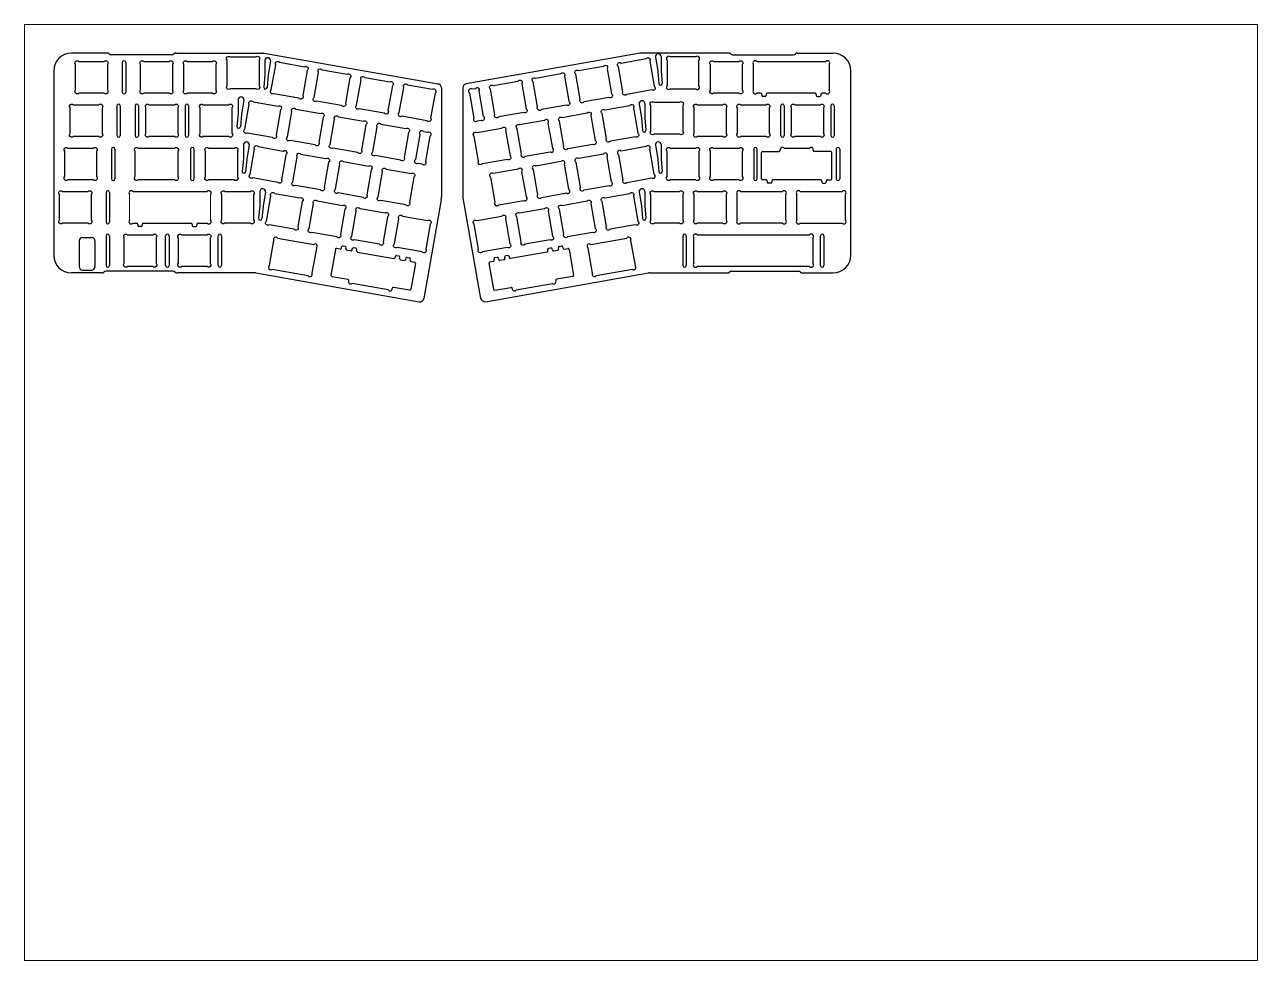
# Paper-space layout '布局2' of a CAD drawing. Header units: millimetres. Extents: x 26 to 231, y 20 to 176.
# The model-space entities are those that its viewports show. They can reach past a viewport. Long polylines and large blocks are cut down to what shows.
import ezdxf

# ---------------------------------------------------------------- set-up
doc = ezdxf.new("R2010")
doc.units = ezdxf.units.MM
doc.layers.add('Visible_Pen_No__7', color=7, linetype='Continuous', lineweight=18)

msp = doc.modelspace()

# ---------------------------------------------------------------- linework, layer by layer
for p, q in [((63.84, 418), (48.25, 418)), ((94.25, 418), (132.68, 418)), ((337.23, 418), (298.82, 418)), ((367.66, 418), (383.25, 418)), ((92.34, 417.3), (65.76, 417.3)), ((70.63, 413.9), (70.63, 400.82)), ((72.13, 413.9), (72.13, 400.82)), ((133.35, 414.84), (133.3, 408.53)), ((135.84, 414.63), (134.79, 408.4)), ((305.09, 416.29), (306.14, 410.06)), ((307.58, 416.51), (307.63, 410.19)), ((339.16, 417.3), (365.73, 417.3)), ((40.45, 410.2), (40.45, 329.16)), ((133.3, 408.53), (132.82, 403.01)), ((134.79, 408.4), (134.31, 402.88)), ((306.14, 410.06), (306.62, 404.54)), ((307.63, 410.19), (308.11, 404.67)), ((391.05, 329.16), (391.05, 410.2)), ((225.99, 402.34), (224.45, 402.07)), ((121.59, 397.57), (121.53, 391.26)), ((124.08, 397.36), (123.03, 391.13)), ((223.3, 400.43), (225.24, 389.43)), ((229.57, 390.19), (227.63, 401.2)), ((300.42, 395.9), (300.47, 389.59)), ((68.25, 394.85), (68.25, 381.77)), ((69.75, 394.85), (69.75, 381.77)), ((76.28, 394.85), (76.28, 381.77)), ((77.78, 394.85), (77.78, 381.77)), ((98.31, 394.85), (98.31, 381.77)), ((99.81, 394.85), (99.81, 381.77)), ((121.53, 391.26), (121.05, 385.74)), ((123.03, 391.13), (122.55, 385.61)), ((297.93, 395.68), (298.98, 389.46)), ((360.26, 381.77), (360.26, 394.85)), ((361.76, 394.85), (361.76, 381.77)), ((382.29, 394.85), (382.29, 381.77)), ((383.79, 394.85), (383.79, 381.77)), ((226.88, 388.28), (228.42, 388.56)), ((298.98, 389.46), (299.46, 383.93)), ((300.47, 389.59), (300.95, 384.07)), ((201.54, 382.26), (199.6, 371.26)), ((204.92, 383.1), (203.17, 383.41)), ((204.13, 370.46), (206.07, 381.46)), ((65.86, 375.8), (65.86, 362.72)), ((67.36, 375.8), (67.36, 362.72)), ((100.69, 375.8), (100.69, 362.72)), ((102.19, 362.72), (102.19, 375.8)), ((123.93, 377.82), (123.88, 371.51)), ((126.42, 377.6), (125.37, 371.37)), ((305.09, 377.6), (306.14, 371.38)), ((307.59, 377.82), (307.64, 371.51)), ((348.36, 375.8), (348.36, 362.72)), ((349.86, 362.72), (349.86, 375.8)), ((384.67, 375.8), (384.67, 362.72)), ((386.17, 375.8), (386.17, 362.72)), ((123.88, 371.51), (123.4, 365.98)), ((125.37, 371.37), (124.89, 365.85)), ((200.74, 369.62), (202.49, 369.31)), ((306.14, 371.38), (306.62, 365.85)), ((307.64, 371.51), (308.12, 365.98)), ((63.48, 356.75), (63.48, 343.67)), ((64.98, 356.75), (64.98, 343.67)), ((131.11, 357.21), (131.06, 350.9)), ((133.6, 356.99), (132.55, 350.76)), ((210.93, 353.5), (203.27, 310.09)), ((220.57, 353.5), (228.22, 310.09)), ((297.92, 356.99), (298.97, 350.77)), ((300.41, 357.21), (300.46, 350.9)), ((341.11, 344.62), (341.11, 355.8)), ((342.53, 357.21), (361.04, 357.21)), ((362.46, 344.62), (362.46, 355.8)), ((367.31, 344.62), (367.31, 355.8)), ((368.72, 357.21), (387.24, 357.21)), ((388.65, 344.62), (388.65, 355.8)), ((131.06, 350.9), (130.58, 345.37)), ((132.55, 350.76), (132.07, 345.24)), ((298.97, 350.77), (299.45, 345.24)), ((300.46, 350.9), (300.94, 345.38)), ((53.12, 336.93), (57.12, 336.93)), ((63.48, 337.7), (63.48, 324.62)), ((64.98, 337.7), (64.98, 324.62)), ((89.68, 324.62), (89.68, 337.7)), ((91.18, 337.7), (91.18, 324.62)), ((112.8, 324.62), (112.8, 337.7)), ((114.3, 337.7), (114.3, 324.62)), ((138.94, 336.7), (154.83, 333.9)), ((276.67, 333.9), (292.56, 336.7)), ((317.2, 337.7), (317.2, 324.62)), ((318.7, 337.7), (318.7, 324.62)), ((322.06, 325.57), (322.06, 336.75)), ((323.48, 338.16), (372.95, 338.16)), ((374.36, 336.75), (374.36, 325.57)), ((377.73, 324.62), (377.73, 337.7)), ((379.23, 337.7), (379.23, 324.62)), ((51.62, 335.43), (51.62, 324.13)), ((58.62, 335.43), (58.62, 324.13)), ((135.36, 324.56), (137.3, 335.56)), ((155.98, 332.26), (154.04, 321.26)), ((277.46, 321.26), (275.52, 332.26)), ((294.2, 335.56), (296.14, 324.56)), ((61.56, 321.36), (48.25, 321.36)), ((53.12, 322.63), (57.12, 322.63)), ((92.86, 322.06), (63.48, 322.06)), ((129.02, 321.36), (94.78, 321.36)), ((129.37, 321.33), (201.16, 308.67)), ((152.4, 320.12), (136.51, 322.92)), ((294.99, 322.92), (279.1, 320.12)), ((302.47, 321.36), (336.71, 321.36)), ((372.95, 324.16), (323.48, 324.16)), ((338.64, 322.06), (368.02, 322.06)), ((369.94, 321.36), (383.25, 321.36))]:
    msp.add_line(p, q)
at = {"linetype": 'Continuous'}
for p, q in [((133.02, 417.97), (209.6, 404.47)), ((298.47, 417.97), (221.9, 404.47)), ((211.05, 402.7), (211.05, 354.89)), ((220.45, 402.7), (220.45, 354.89)), ((361.04, 343.21), (342.53, 343.21)), ((368.72, 343.21), (387.24, 343.21)), ((230.34, 308.67), (302.13, 321.33))]:
    msp.add_line(p, q, dxfattribs=at)
at = {"color": 51, "true_color": 0xf7f281}
for p, q in [((348.26, 401.77), (348.26, 412.95)), ((349.67, 414.36), (380.09, 414.36)), ((381.51, 412.95), (381.51, 401.77)), ((351.38, 400.36), (349.67, 400.36)), ((375.38, 400.36), (354.38, 400.36)), ((380.09, 400.36), (378.38, 400.36)), ((361.68, 376.26), (372.85, 376.26)), ((75.21, 357.21), (108.02, 357.21)), ((75.21, 343.21), (76.93, 343.21)), ((79.93, 343.21), (100.93, 343.21)), ((103.93, 343.21), (108.02, 343.21)), ((174.07, 330.51), (190.06, 327.69)), ((257.43, 330.51), (241.44, 327.69)), ((187.57, 313.91), (171.69, 316.71)), ((243.92, 313.91), (259.81, 316.71))]:
    msp.add_line(p, q, dxfattribs=at)
at = {"color": 51, "linetype": 'Continuous', "true_color": 0xf7f281}
for p, q in [((351.88, 399.86), (351.88, 399.36)), ((353.38, 398.86), (352.38, 398.86)), ((353.88, 399.86), (353.88, 399.36)), ((375.88, 399.86), (375.88, 399.36)), ((376.38, 398.86), (377.38, 398.86)), ((377.88, 399.86), (377.88, 399.36)), ((351.76, 362.76), (351.76, 374.26)), ((352.26, 374.76), (359.5, 374.76)), ((382.26, 374.76), (375.03, 374.76)), ((382.76, 362.76), (382.76, 374.26)), ((353.76, 362.26), (352.26, 362.26)), ((354.26, 361.76), (354.26, 361.26)), ((355.76, 360.76), (354.76, 360.76)), ((356.26, 361.76), (356.26, 361.26)), ((377.76, 362.26), (356.76, 362.26)), ((378.26, 361.76), (378.26, 361.26)), ((378.76, 360.76), (379.76, 360.76)), ((380.26, 361.76), (380.26, 361.26)), ((380.76, 362.26), (382.26, 362.26)), ((77.43, 342.71), (77.43, 342.21)), ((78.93, 341.71), (77.93, 341.71)), ((79.43, 342.71), (79.43, 342.21)), ((101.43, 342.71), (101.43, 342.21)), ((101.93, 341.71), (102.93, 341.71)), ((103.43, 342.71), (103.43, 342.21)), ((164.36, 331.71), (162.37, 320.39)), ((166.42, 331.86), (164.94, 332.12)), ((167, 332.26), (167.09, 332.76)), ((168.65, 332.99), (167.67, 333.16)), ((168.97, 331.92), (169.06, 332.41)), ((171.11, 331.03), (169.38, 331.34)), ((171.69, 331.44), (171.78, 331.93)), ((173.34, 332.16), (172.36, 332.34)), ((173.66, 331.09), (173.75, 331.58)), ((257.84, 331.09), (257.75, 331.58)), ((258.16, 332.16), (259.14, 332.34)), ((259.81, 331.44), (259.72, 331.93)), ((260.39, 331.03), (262.12, 331.34)), ((262.53, 331.92), (262.44, 332.41)), ((262.85, 332.99), (263.83, 333.16)), ((264.5, 332.26), (264.41, 332.76)), ((265.08, 331.86), (266.55, 332.12)), ((267.13, 331.71), (269.13, 320.39)), ((190.64, 328.1), (190.72, 328.59)), ((191.3, 329), (192.29, 328.82)), ((192.61, 327.75), (192.69, 328.24)), ((193.01, 327.17), (194.75, 326.86)), ((195.33, 327.27), (195.41, 327.76)), ((195.99, 328.17), (196.98, 327.99)), ((197.3, 326.92), (197.38, 327.42)), ((199.58, 325.5), (197.59, 314.18)), ((197.7, 326.34), (199.18, 326.08)), ((231.91, 325.5), (233.91, 314.18)), ((233.8, 326.34), (232.32, 326.08)), ((234.2, 326.92), (234.12, 327.42)), ((235.51, 328.17), (234.52, 327.99)), ((236.17, 327.27), (236.08, 327.76)), ((238.49, 327.17), (236.75, 326.86)), ((238.89, 327.75), (238.81, 328.24)), ((240.2, 329), (239.21, 328.82)), ((240.86, 328.1), (240.78, 328.59)), ((162.77, 319.81), (169.8, 318.57)), ((197.01, 313.77), (189.98, 315.01)), ((234.49, 313.77), (241.52, 315.01)), ((268.72, 319.81), (261.7, 318.57))]:
    msp.add_line(p, q, dxfattribs=at)
for points in [[(51.5, 414.36), (62.68, 414.36, -1), (64.09, 412.95), (64.09, 401.77, -1), (62.68, 400.36), (51.5, 400.36, -1), (50.09, 401.77), (50.09, 412.95, -1)], [(78.66, 401.77), (78.66, 412.95, -1), (80.08, 414.36), (91.25, 414.36, -1), (92.66, 412.95), (92.66, 401.77, -1), (91.25, 400.36), (80.08, 400.36, -1)], [(111.71, 412.95), (111.71, 401.77, -1), (110.3, 400.36), (99.13, 400.36, -1), (97.71, 401.77), (97.71, 412.95, -1), (99.13, 414.36), (110.3, 414.36, -1)], [(129.35, 402.3), (118.18, 402.3, -1), (116.76, 403.71), (116.76, 414.89, -1), (118.18, 416.3), (129.35, 416.3, -1), (130.76, 414.89), (130.76, 403.71, -1)], [(136.18, 401.79), (138.12, 412.79, -1), (139.76, 413.94), (150.76, 412, -1), (151.91, 410.36), (149.97, 399.36, -1), (148.33, 398.21), (137.33, 400.15, -1)], [(283.91, 411.12), (285.85, 400.12, -1), (284.71, 398.48), (273.7, 396.54, -1), (272.07, 397.69), (270.13, 408.69, -1), (271.27, 410.33), (282.28, 412.27, -1)], [(302.67, 414.43), (304.61, 403.43, -1), (303.47, 401.79), (292.47, 399.85, -1), (290.83, 401), (288.89, 412, -1), (290.03, 413.64), (301.04, 415.58, -1)], [(322.84, 402.3, 1), (324.26, 403.71), (324.26, 414.89, 1), (322.84, 416.3), (311.67, 416.3, 1), (310.26, 414.89), (310.26, 403.71, 1), (311.67, 402.3)], [(343.31, 412.95), (343.31, 401.77, -1), (341.89, 400.36), (330.72, 400.36, -1), (329.31, 401.77), (329.31, 412.95, -1), (330.72, 414.36), (341.89, 414.36, -1)], [(158.52, 410.63), (169.53, 408.69, -1), (170.67, 407.05), (168.73, 396.05, -1), (167.09, 394.9), (156.09, 396.84, -1), (154.95, 398.48), (156.89, 409.48, -1)], [(173.71, 395.17), (175.65, 406.17, -1), (177.28, 407.32), (188.29, 405.38, -1), (189.43, 403.74), (187.49, 392.74, -1), (185.86, 391.59), (174.85, 393.53, -1)], [(265.15, 407.81), (267.09, 396.81, -1), (265.95, 395.17), (254.94, 393.23, -1), (253.31, 394.38), (251.37, 405.38, -1), (252.51, 407.02), (263.51, 408.96, -1)], [(196.04, 404.01), (207.05, 402.07, -1), (208.19, 400.43), (206.25, 389.43, -1), (204.62, 388.28), (193.61, 390.22, -1), (192.47, 391.86), (194.41, 402.86, -1)], [(247.19, 391.86), (236.18, 389.92, -1), (234.54, 391.07), (232.6, 402.07, -1), (233.75, 403.71), (244.75, 405.65, -1), (246.39, 404.5), (248.33, 393.5, -1)], [(140.28, 393.06), (138.34, 382.06, -1), (136.7, 380.91), (125.7, 382.85, -1), (124.55, 384.49), (126.49, 395.49, -1), (128.13, 396.64), (139.13, 394.7, -1)], [(317.11, 394.96), (317.11, 383.78, -1), (315.7, 382.37), (304.53, 382.37, -1), (303.11, 383.78), (303.11, 394.96, -1), (304.53, 396.37), (315.7, 396.37, -1)], [(60.29, 381.31), (49.12, 381.31, -1), (47.71, 382.72), (47.71, 393.9, -1), (49.12, 395.31), (60.29, 395.31, -1), (61.71, 393.9), (61.71, 382.72, -1)], [(95.05, 393.9), (95.05, 382.72, -1), (93.63, 381.31), (82.46, 381.31, -1), (81.05, 382.72), (81.05, 393.9, -1), (82.46, 395.31), (93.63, 395.31, -1)], [(117.44, 381.31), (106.27, 381.31, -1), (104.86, 382.72), (104.86, 393.9, -1), (106.27, 395.31), (117.44, 395.31, -1), (118.86, 393.9), (118.86, 382.72, -1)], [(159.04, 389.76), (157.1, 378.75, -1), (155.46, 377.61), (144.46, 379.55, -1), (143.31, 381.19), (145.25, 392.19, -1), (146.89, 393.33), (157.89, 391.39, -1)], [(174.22, 374.3), (163.22, 376.24, -1), (162.07, 377.88), (164.01, 388.88, -1), (165.65, 390.03), (176.66, 388.09, -1), (177.8, 386.45), (175.86, 375.45, -1)], [(276.74, 390.51), (278.68, 379.51, -1), (277.53, 377.87), (266.53, 375.93, -1), (264.89, 377.08), (262.95, 388.08, -1), (264.1, 389.72), (275.1, 391.66, -1)], [(295.5, 393.82), (297.44, 382.82, -1), (296.29, 381.18), (285.29, 379.24, -1), (283.65, 380.39), (281.71, 391.39, -1), (282.86, 393.03), (293.86, 394.97, -1)], [(334.75, 381.31), (323.58, 381.31, -1), (322.16, 382.72), (322.16, 393.9, -1), (323.58, 395.31), (334.75, 395.31, -1), (336.16, 393.9), (336.16, 382.72, -1)], [(355.21, 393.9), (355.21, 382.72, -1), (353.8, 381.31), (342.63, 381.31, -1), (341.21, 382.72), (341.21, 393.9, -1), (342.63, 395.31), (353.8, 395.31, -1)], [(366.44, 395.31), (377.61, 395.31, -1), (379.03, 393.9), (379.03, 382.72, -1), (377.61, 381.31), (366.44, 381.31, -1), (365.03, 382.72), (365.03, 393.9, -1)], [(196.56, 383.14), (194.62, 372.14, -1), (192.98, 370.99), (181.98, 372.93, -1), (180.84, 374.57), (182.78, 385.57, -1), (184.41, 386.72), (195.42, 384.78, -1)], [(240.01, 371.25), (229.01, 369.31, -1), (227.37, 370.46), (225.43, 381.46, -1), (226.58, 383.1), (237.58, 385.04, -1), (239.22, 383.9), (241.16, 372.89, -1)], [(258.77, 374.56, 1), (259.92, 376.2), (257.98, 387.2, 1), (256.34, 388.35), (245.34, 386.41, 1), (244.19, 384.77), (246.13, 373.77, 1), (247.77, 372.62)], [(46.74, 376.26), (57.91, 376.26, -1), (59.33, 374.85), (59.33, 363.67, -1), (57.91, 362.26), (46.74, 362.26, -1), (45.33, 363.67), (45.33, 374.85, -1)], [(95.05, 374.85), (95.05, 363.67, -1), (93.63, 362.26), (77.7, 362.26, -1), (76.28, 363.67), (76.28, 374.85, -1), (77.7, 376.26), (93.63, 376.26, -1)], [(107.24, 363.67), (107.24, 374.85, -1), (108.65, 376.26), (119.82, 376.26, -1), (121.24, 374.85), (121.24, 363.67, -1), (119.82, 362.26), (108.65, 362.26, -1)], [(142.6, 373.31), (140.66, 362.31, -1), (139.02, 361.16), (128.02, 363.1, -1), (126.87, 364.74), (128.81, 375.74, -1), (130.45, 376.89), (141.45, 374.95, -1)], [(288.9, 373.31), (290.84, 362.31, 1), (292.47, 361.16), (303.48, 363.1, 1), (304.62, 364.74), (302.68, 375.74, 1), (301.05, 376.89), (290.04, 374.95, 1)], [(310.26, 363.67), (310.26, 374.85, -1), (311.67, 376.26), (322.84, 376.26, -1), (324.26, 374.85), (324.26, 363.67, -1), (322.84, 362.26), (311.67, 362.26, -1)], [(329.31, 363.67), (329.31, 374.85, -1), (330.72, 376.26), (341.89, 376.26, -1), (343.31, 374.85), (343.31, 363.67, -1), (341.89, 362.26), (330.72, 362.26, -1)], [(157.78, 357.85), (146.78, 359.79, -1), (145.63, 361.43), (147.57, 372.43, -1), (149.21, 373.58), (160.21, 371.64, -1), (161.36, 370), (159.42, 359, -1)], [(164.39, 358.12), (166.33, 369.13, -1), (167.97, 370.27), (178.97, 368.33, -1), (180.12, 366.69), (178.18, 355.69, -1), (176.54, 354.55), (165.54, 356.49, -1)], [(267.1, 358.12), (265.16, 369.13, 1), (263.52, 370.27), (252.52, 368.33, 1), (251.38, 366.69), (253.32, 355.69, 1), (254.95, 354.55), (265.96, 356.49, 1)], [(273.71, 357.85), (284.72, 359.79, 1), (285.86, 361.43), (283.92, 372.43, 1), (282.28, 373.58), (271.28, 371.64, 1), (270.14, 370), (272.08, 359, 1)], [(195.3, 351.24), (184.3, 353.18, -1), (183.16, 354.82), (185.1, 365.82, -1), (186.73, 366.97), (197.74, 365.03, -1), (198.88, 363.39), (196.94, 352.39, -1)], [(236.19, 351.24), (247.19, 353.18, 1), (248.34, 354.82), (246.4, 365.82, 1), (244.76, 366.97), (233.76, 365.03, 1), (232.61, 363.39), (234.55, 352.39, 1)], [(44.36, 357.21), (55.53, 357.21, -1), (56.95, 355.8), (56.95, 344.62, -1), (55.53, 343.21), (44.36, 343.21, -1), (42.95, 344.62), (42.95, 355.8, -1)], [(128.38, 355.8), (128.38, 344.62, -1), (126.97, 343.21), (115.8, 343.21, -1), (114.38, 344.62), (114.38, 355.8, -1), (115.8, 357.21), (126.97, 357.21, -1)], [(146.23, 340.55), (135.23, 342.49, -1), (134.08, 344.13), (136.02, 355.13, -1), (137.66, 356.27), (148.66, 354.33, -1), (149.81, 352.7), (147.87, 341.69, -1)], [(164.99, 337.24), (153.99, 339.18, -1), (152.84, 340.82), (154.78, 351.82, -1), (156.42, 352.97), (167.42, 351.03, -1), (168.57, 349.39), (166.63, 338.39, -1)], [(276.72, 351.82), (278.66, 340.82, -1), (277.51, 339.18), (266.51, 337.24, -1), (264.87, 338.39), (262.93, 349.39, -1), (264.08, 351.03), (275.08, 352.97, -1)], [(282.84, 354.33), (293.84, 356.27, -1), (295.48, 355.13), (297.42, 344.13, -1), (296.27, 342.49), (285.27, 340.55, -1), (283.63, 341.69), (281.69, 352.7, -1)], [(315.7, 343.21), (304.53, 343.21, -1), (303.11, 344.62), (303.11, 355.8, -1), (304.53, 357.21), (315.7, 357.21, -1), (317.11, 355.8), (317.11, 344.62, -1)], [(336.16, 355.8), (336.16, 344.62, -1), (334.75, 343.21), (323.58, 343.21, -1), (322.16, 344.62), (322.16, 355.8, -1), (323.58, 357.21), (334.75, 357.21, -1)], [(171.6, 337.51), (173.54, 348.51, -1), (175.18, 349.66), (186.18, 347.72, -1), (187.33, 346.08), (185.39, 335.08, -1), (183.75, 333.93), (172.75, 335.87, -1)], [(258.75, 335.87), (247.75, 333.93, -1), (246.11, 335.08), (244.17, 346.08, -1), (245.32, 347.72), (256.32, 349.66, -1), (257.96, 348.51), (259.9, 337.51, -1)], [(190.36, 334.2), (192.3, 345.2, -1), (193.94, 346.35), (204.94, 344.41, -1), (206.09, 342.77), (204.15, 331.77, -1), (202.51, 330.62), (191.51, 332.56, -1)], [(227.35, 331.77), (225.41, 342.77, -1), (226.56, 344.41), (237.56, 346.35, -1), (239.2, 345.2), (241.14, 334.2, -1), (239.99, 332.56), (228.99, 330.62, -1)], [(71.52, 325.57), (71.52, 336.75, -1), (72.93, 338.16), (84.11, 338.16, -1), (85.52, 336.75), (85.52, 325.57, -1), (84.11, 324.16), (72.93, 324.16, -1)], [(109.33, 336.75), (109.33, 325.57, -1), (107.92, 324.16), (96.75, 324.16, -1), (95.33, 325.57), (95.33, 336.75, -1), (96.75, 338.16), (107.92, 338.16, -1)]]:
    msp.add_lwpolyline(points, format="xyb", close=True)
for centre, radius, start, end in [((48.25, 410.2), 7.8, 90, 180), ((63.84, 416.5), 1.5, 50.0555, 90), ((65.76, 418.8), 1.5, 230.0555, 270), ((92.34, 418.8), 1.5, 270, 309.9445), ((94.26, 416.5), 1.5, 90, 129.9445), ((306.34, 416.4), 1.25, 5, 185), ((337.23, 416.5), 1.5, 50.0555, 90), ((339.16, 418.8), 1.5, 230.0555, 270), ((365.73, 418.8), 1.5, 270, 309.9445), ((367.66, 416.5), 1.5, 90, 129.9445), ((383.25, 410.2), 7.8, 0, 90), ((71.38, 413.9), 0.75, 0, 180), ((134.59, 414.74), 1.25, 355, 175), ((133.56, 402.94), 0.75, 175, 355), ((209.24, 402.7), 1.8, 360, 78.7662), ((222.25, 402.7), 1.8, 101.2338, 180), ((223.88, 401.25), 1, 55, 235), ((226.81, 401.77), 1, 325, 145), ((307.37, 404.61), 0.75, 185, 5), ((71.38, 400.82), 0.75, 180, 0), ((122.83, 397.47), 1.25, 355, 175), ((299.17, 395.79), 1.25, 5, 185), ((69, 394.85), 0.75, 0, 180), ((77.03, 394.85), 0.75, 0, 180), ((99.06, 394.85), 0.75, 0, 180), ((361.01, 394.85), 0.75, 0, 180), ((383.04, 394.85), 0.75, 0, 180), ((121.8, 385.68), 0.75, 175, 355), ((226.06, 388.86), 1, 145, 325), ((229, 389.38), 1, 235, 55), ((69, 381.77), 0.75, 180, 0), ((77.03, 381.77), 0.75, 180, 0), ((99.06, 381.77), 0.75, 180, 0), ((202.36, 382.84), 1, 35, 215), ((205.49, 382.28), 1, 305, 125), ((300.21, 384), 0.75, 185, 5), ((361.01, 381.77), 0.75, 180, 0), ((383.04, 381.77), 0.75, 180, 0), ((66.61, 375.8), 0.75, 0, 180), ((101.44, 375.8), 0.75, 0, 180), ((101.44, 375.55), 1, 89.9779, 90.0221), ((125.17, 377.71), 1.25, 355, 175), ((306.34, 377.71), 1.25, 5, 185), ((349.11, 375.8), 0.75, 0, 180), ((349.11, 375.55), 1, 89.9779, 90.0221), ((385.42, 375.8), 0.75, 0, 180), ((385.42, 375.55), 1, 89.9779, 90.0221), ((200.17, 370.44), 1, 125, 305), ((203.31, 369.89), 1, 215, 35), ((124.14, 365.92), 0.75, 175, 355), ((307.37, 365.92), 0.75, 185, 5), ((66.61, 362.72), 0.75, 180, 0), ((101.44, 362.72), 0.75, 180, 0), ((132.36, 357.1), 1.25, 355, 175), ((299.16, 357.1), 1.25, 5, 185), ((349.11, 362.72), 0.75, 180, 0), ((385.42, 362.72), 0.75, 180, 0), ((64.23, 356.75), 0.75, 0, 180), ((203.05, 354.89), 8, 350, 0), ((228.45, 354.89), 8, 180, 190), ((341.82, 356.5), 1, 45, 225), ((361.75, 356.5), 1, 315, 135), ((368.02, 356.5), 1, 45, 225), ((387.94, 356.5), 1, 315, 135), ((64.23, 343.67), 0.75, 180, 0), ((131.32, 345.31), 0.75, 175, 355), ((300.2, 345.31), 0.75, 185, 5), ((341.82, 343.92), 1, 135, 315), ((361.75, 343.92), 1, 225, 45), ((368.02, 343.92), 1, 135, 315), ((387.94, 343.92), 1, 225, 45), ((53.12, 335.43), 1.5, 90, 180), ((57.12, 335.43), 1.5, 0, 90), ((64.23, 337.7), 0.75, 0, 180), ((90.43, 337.7), 0.75, 0, 180), ((113.55, 337.7), 0.75, 0, 180), ((138.12, 336.13), 1, 35, 215), ((293.38, 336.13), 1, 325, 145), ((317.95, 337.7), 0.75, 0, 180), ((322.77, 337.45), 1, 45, 225), ((373.66, 337.45), 1, 315, 135), ((378.48, 337.7), 0.75, 0, 180), ((155.4, 333.08), 1, 305, 125), ((276.09, 333.08), 1, 55, 235), ((48.25, 329.16), 7.8, 180, 270), ((322.77, 324.87), 1, 135, 315), ((373.66, 324.87), 1, 225, 45), ((383.25, 329.16), 7.8, 270, 0), ((53.12, 324.13), 1.5, 180, 270), ((57.12, 324.13), 1.5, 270, 0), ((61.56, 322.86), 1.5, 270, 309.9445), ((63.48, 320.56), 1.5, 90, 129.9445), ((64.23, 324.62), 0.75, 180, 0), ((90.43, 324.62), 0.75, 180, 0), ((92.86, 320.56), 1.5, 50.0555, 90), ((94.78, 322.86), 1.5, 230.0555, 270), ((113.55, 324.62), 0.75, 180, 0), ((129.02, 319.36), 2, 80, 90), ((135.94, 323.74), 1, 125, 305), ((153.22, 320.69), 1, 215, 35), ((278.28, 320.69), 1, 145, 325), ((295.56, 323.74), 1, 235, 55), ((317.95, 324.62), 0.75, 180, 0), ((336.71, 322.86), 1.5, 270, 309.9445), ((338.64, 320.56), 1.5, 90, 129.9445), ((368.02, 320.56), 1.5, 50.0555, 90), ((369.94, 322.86), 1.5, 230.0555, 270), ((378.48, 324.62), 0.75, 180, 0), ((201.48, 310.48), 1.84, 260, 347.793), ((230.35, 310.98), 2.3, 202.5, 269.707)]:
    msp.add_arc(centre, radius, start, end)
at = {"linetype": 'Continuous'}
for centre, start, end in [((132.68, 416), 80, 90), ((298.82, 416), 90, 100), ((302.47, 319.36), 90, 100)]:
    msp.add_arc(centre, 2, start, end, dxfattribs=at)
at = {"color": 51, "true_color": 0xf7f281}
for centre, radius, start, end in [((348.97, 413.65), 1, 45, 225), ((380.8, 413.65), 1, 315, 135), ((348.97, 401.07), 1, 135, 315), ((380.8, 401.07), 1, 225, 45), ((359.5, 375.26), 0.5, 270, 11.26), ((360.97, 375.55), 1, 45, 191.26), ((373.56, 375.55), 1, 348.74, 135), ((375.03, 375.26), 0.5, 168.74, 270), ((74.51, 356.5), 1, 45, 225), ((108.73, 356.5), 1, 315, 135), ((74.51, 343.92), 1, 135, 315), ((108.73, 343.92), 1, 225, 45), ((171.11, 317.53), 1, 158.7402, 305), ((188.39, 314.49), 1, 215, 1.2603), ((243.1, 314.49), 1, 178.7397, 325), ((260.39, 317.53), 1, 235, 21.2598)]:
    msp.add_arc(centre, radius, start, end, dxfattribs=at)
at = {"color": 51, "linetype": 'Continuous', "true_color": 0xf7f281}
for centre, start, end in [((351.38, 399.86), 360, 90), ((352.38, 399.36), 180, 270), ((353.38, 399.36), 270, 360), ((354.38, 399.86), 90, 180), ((375.38, 399.86), 0, 90), ((376.38, 399.36), 180, 270), ((377.38, 399.36), 270, 0), ((378.38, 399.86), 90, 180), ((352.26, 374.26), 90, 180), ((382.26, 374.26), 0, 90), ((352.26, 362.76), 180, 270), ((353.76, 361.76), 360, 90), ((354.76, 361.26), 180, 270), ((355.76, 361.26), 270, 360), ((356.76, 361.76), 90, 180), ((377.76, 361.76), 0, 90), ((378.76, 361.26), 180, 270), ((379.76, 361.26), 270, 0), ((380.76, 361.76), 90, 180), ((382.26, 362.76), 270, 0), ((76.93, 342.71), 360, 90), ((77.93, 342.21), 180, 270), ((78.93, 342.21), 270, 360), ((79.93, 342.71), 90, 180), ((100.93, 342.71), 0, 90), ((101.93, 342.21), 180, 270), ((102.93, 342.21), 270, 0), ((103.93, 342.71), 90, 180), ((164.86, 331.63), 80, 170), ((166.51, 332.35), 260, 350), ((167.58, 332.67), 80, 170), ((168.56, 332.5), 350, 80), ((169.46, 331.83), 170, 260), ((171.2, 331.52), 260, 350), ((172.27, 331.84), 80, 170), ((173.25, 331.67), 350, 80), ((174.15, 331), 170, 260), ((257.34, 331), 280, 10), ((258.24, 331.67), 100, 190), ((259.23, 331.84), 10, 100), ((260.3, 331.52), 190, 280), ((262.04, 331.83), 280, 10), ((262.93, 332.5), 100, 190), ((263.92, 332.67), 10, 100), ((264.99, 332.35), 190, 280), ((266.64, 331.63), 10, 100), ((190.14, 328.18), 260, 350), ((191.21, 328.5), 80, 170), ((192.2, 328.33), 350, 80), ((193.1, 327.66), 170, 260), ((194.83, 327.36), 260, 350), ((195.9, 327.68), 80, 170), ((196.89, 327.5), 350, 80), ((197.79, 326.84), 170, 260), ((199.09, 325.59), 350, 80), ((232.41, 325.59), 100, 190), ((233.71, 326.84), 280, 10), ((234.61, 327.5), 100, 190), ((235.59, 327.68), 10, 100), ((236.66, 327.36), 190, 280), ((238.4, 327.66), 280, 10), ((239.3, 328.33), 100, 190), ((240.28, 328.5), 10, 100), ((241.35, 328.18), 190, 280), ((162.86, 320.3), 170, 260), ((268.64, 320.3), 280, 10), ((169.71, 318.08), 338.7402, 80), ((189.89, 314.52), 80, 181.2603), ((241.6, 314.52), 358.7397, 100), ((261.78, 318.08), 100, 201.2598), ((197.09, 314.27), 260, 350), ((234.4, 314.27), 190, 280)]:
    msp.add_arc(centre, 0.5, start, end, dxfattribs=at)
at = {"layer": 'Visible_Pen_No__7', "color": 51, "linetype": 'Continuous', "lineweight": 18, "true_color": 0xf7f281}
for p, q in [((73.8, 344.62), (73.8, 355.8)), ((109.43, 355.8), (109.43, 344.62))]:
    msp.add_line(p, q, dxfattribs=at)

psp = doc.layouts.new('布局2')

# ---------------------------------------------------------------- viewports
at = {"layer": '0'}
psp.add_viewport(center=(128.5, 97.5), size=(205.6, 156), view_center_point=(298.77, 224.81), view_height=411.3723, dxfattribs=at)

doc.saveas('drawing.dxf')
